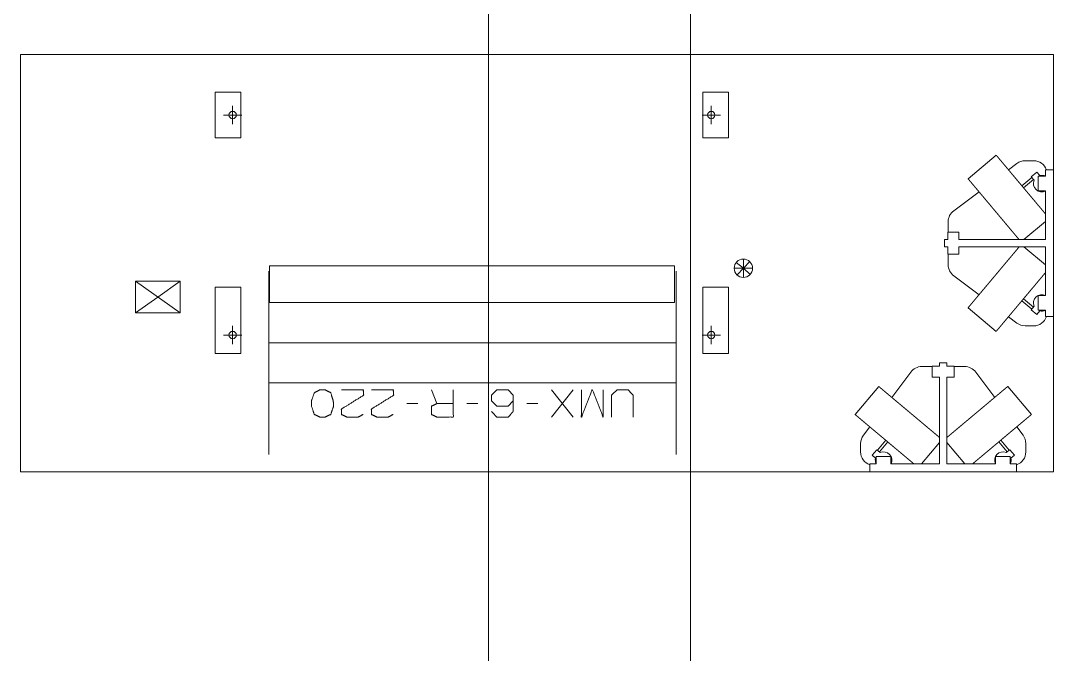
# Model space of a CAD drawing. Header units: millimetres. Extents: x 3056 to 110866, y 16649 to 58349.
# Drawn here: x 66406 to 72033, y 34174 to 37628 of the extents above; entities that cross this region are included whole.
import ezdxf

# ---------------------------------------------------------------- set-up
doc = ezdxf.new("R2010")
doc.units = ezdxf.units.MM
doc.layers.add('1', color=7, linetype='Continuous', true_color=0xffffff)

msp = doc.modelspace()

# ---------------------------------------------------------------- linework, layer by layer
at = {"layer": '1', "color": 143, "linetype": 'Continuous', "lineweight": 13}
for p, q in [((68956.5, 55863.3), (68956.5, 17870.4)), ((70056.5, 17870.4), (70056.5, 53003.3))]:
    msp.add_line(p, q, dxfattribs=at)
at = {"layer": '1', "color": 80, "linetype": 'Continuous', "lineweight": 13}
for p, q in [((66406.5, 35169.3), (66406.5, 37443.3)), ((66406.5, 35169.3), (66406.5, 37443.3)), ((66406.5, 37443.3), (72033.5, 37443.3)), ((66406.5, 37443.3), (72033.5, 37443.3)), ((72033.5, 37443.3), (72033.5, 35169.3)), ((72033.5, 37443.3), (72033.5, 35169.3)), ((67607, 37238.3), (67467, 37238.3)), ((67467, 37238.3), (67467, 36988.3)), ((67607, 36988.3), (67607, 37238.3)), ((70264, 37238.3), (70124, 37238.3)), ((70124, 37238.3), (70124, 36988.3)), ((70264, 36988.3), (70264, 37238.3)), ((67561.5, 37063.3), (67561.5, 37163.3)), ((70169.5, 37063.3), (70169.5, 37163.3)), ((67611.5, 37113.3), (67511.5, 37113.3)), ((70219.5, 37113.3), (70119.5, 37113.3)), ((67467, 36988.3), (67607, 36988.3)), ((70124, 36988.3), (70264, 36988.3)), ((71721.9, 36894.6), (71568.6, 36766)), ((71879.5, 36864.3), (71925.5, 36864.3)), ((71834.5, 36849.3), (71788.7, 36814.9)), ((71913.5, 36776.7), (71943.6, 36801.9)), ((71959.3, 36783.2), (71943.6, 36801.9)), ((71990.5, 36814.3), (71990.5, 36779.3)), ((72033.5, 36814.3), (71990.5, 36814.3)), ((71916.4, 36773.2), (71862, 36727.6)), ((71871, 36716.8), (71925.4, 36762.5)), ((71929.2, 36757.9), (71913.5, 36776.7)), ((71990.5, 36779.3), (71950.5, 36779.3)), ((71950.5, 36699.3), (71950.5, 36779.3)), ((71628.4, 36694.8), (71490.5, 36591.3)), ((71990.5, 36699.3), (71950.5, 36699.3)), ((71990.5, 36699.3), (71990.5, 36434.3)), ((71460.5, 36474.3), (71460.5, 36531.3)), ((71873.4, 36434.3), (71990.5, 36532.5)), ((71518.5, 36474.3), (71458.5, 36474.3)), ((71458.5, 36434.3), (71458.5, 36474.3)), ((71518.5, 36434.3), (71518.5, 36474.3)), ((71458.5, 36434.3), (71440.5, 36434.3)), ((71440.5, 36394.3), (71440.5, 36434.3)), ((71990.5, 36434.3), (71518.5, 36434.3)), ((71458.5, 36394.3), (71440.5, 36394.3)), ((71455.8, 36394), (71455.8, 36394.3)), ((71455.8, 36394), (71458.5, 36394.1)), ((71458.5, 36394.3), (71458.5, 36354.3)), ((71518.5, 36354.3), (71458.5, 36354.3)), ((71460.5, 36297.3), (71460.5, 36354.3)), ((71990.5, 36394.3), (71518.5, 36394.3)), ((71518.5, 36394.3), (71518.5, 36354.3)), ((71990.5, 36296.1), (71873.4, 36394.3)), ((71990.5, 36394.3), (71990.5, 36129.3)), ((70344.5, 36278.3), (70305.6, 36309.8)), ((70344.5, 36278.3), (70344.5, 36328.3)), ((70344.5, 36278.3), (70378.8, 36314.7)), ((67761.5, 36091.3), (67761.5, 36291.3)), ((67761.5, 36291.3), (69969.5, 36291.3)), ((69969.5, 36291.3), (69969.5, 36091.3)), ((70344.5, 36278.3), (70294.5, 36278.3)), ((70344.5, 36278.3), (70310.1, 36241.9)), ((70344.5, 36278.3), (70344.5, 36228.3)), ((70344.5, 36278.3), (70394.5, 36278.3)), ((70344.5, 36278.3), (70380.8, 36244)), ((67031.5, 36208.3), (67275.5, 36034.3)), ((67031.5, 36208.3), (67275.5, 36208.3)), ((67031.5, 36034.3), (67031.5, 36208.3)), ((67275.5, 36208.3), (67153.5, 36121.3)), ((67275.5, 36208.3), (67275.5, 36034.3)), ((71490.5, 36237.3), (71628.4, 36133.8)), ((67467, 36174.3), (67467, 35814.3)), ((67607, 36174.3), (67467, 36174.3)), ((67607, 35814.3), (67607, 36174.3)), ((70264, 36174.3), (70124, 36174.3)), ((70124, 36174.3), (70124, 35814.3)), ((70264, 35814.3), (70264, 36174.3)), ((71950.5, 36049.3), (71950.5, 36129.3)), ((71990.5, 36129.3), (71950.5, 36129.3)), ((67031.5, 36034.3), (67153.5, 36121.3)), ((69969.5, 36091.3), (67761.5, 36091.3)), ((71862, 36101), (71916.4, 36055.4)), ((71925.4, 36066.1), (71871, 36111.8)), ((71929.2, 36070.7), (71913.5, 36051.9)), ((67275.5, 36034.3), (67031.5, 36034.3)), ((71568.6, 36062.6), (71721.9, 35934)), ((71788.7, 36013.7), (71834.5, 35979.3)), ((71913.5, 36051.9), (71943.6, 36026.7)), ((71959.3, 36045.4), (71943.6, 36026.7)), ((71990.5, 36049.3), (71950.5, 36049.3)), ((71990.5, 36049.3), (71990.5, 36014.3)), ((72033.5, 36014.3), (71990.5, 36014.3)), ((67561.5, 35864.3), (67561.5, 35964.3)), ((70169.5, 35864.3), (70169.5, 35964.3)), ((71925.5, 35964.3), (71879.5, 35964.3)), ((67611.5, 35914.3), (67511.5, 35914.3)), ((70219.5, 35914.3), (70119.5, 35914.3)), ((69978.5, 35872.2), (67758.5, 35872.2)), ((67467, 35814.3), (67607, 35814.3)), ((70124, 35814.3), (70264, 35814.3)), ((71316.5, 35742.3), (71373.5, 35742.3)), ((71413.5, 35744.3), (71373.5, 35744.3)), ((71373.5, 35684.3), (71373.5, 35744.3)), ((71413.2, 35746.9), (71413.3, 35744.3)), ((71413.2, 35746.9), (71413.5, 35746.9)), ((71413.5, 35744.3), (71413.5, 35762.3)), ((71413.5, 35762.3), (71453.5, 35762.3)), ((71453.5, 35744.3), (71453.5, 35762.3)), ((71453.5, 35744.3), (71493.5, 35744.3)), ((71493.5, 35684.3), (71493.5, 35744.3)), ((71493.5, 35742.3), (71550.5, 35742.3)), ((71256.5, 35712.3), (71153, 35574.3)), ((71413.5, 35684.3), (71373.5, 35684.3)), ((71413.5, 35212.3), (71413.5, 35684.3)), ((71453.5, 35212.3), (71453.5, 35684.3)), ((71453.5, 35684.3), (71493.5, 35684.3)), ((71713.9, 35574.3), (71610.5, 35712.3)), ((67758.5, 35653.1), (69978.5, 35653.1)), ((71081.8, 35634.1), (70953.2, 35480.9)), ((71913.7, 35480.9), (71785.2, 35634.1)), ((68644.9, 35615.6), (68674.6, 35540.6)), ((69417.4, 35615.6), (69298.6, 35467.2)), ((69298.6, 35615.6), (69417.4, 35467.2)), ((68511.1, 35540.6), (68570.5, 35540.6)), ((68838, 35540.6), (68897.4, 35540.6)), ((69164.9, 35540.6), (69224.2, 35540.6)), ((71032.8, 35414.1), (70998.5, 35368.3)), ((71868.5, 35368.3), (71834.1, 35414.1)), ((71120.2, 35340.8), (71074.6, 35286.4)), ((71792.4, 35286.4), (71746.7, 35340.8)), ((70983.5, 35277.3), (70983.5, 35323.3)), ((71071.1, 35289.3), (71045.9, 35259.2)), ((71089.9, 35273.6), (71071.1, 35289.3)), ((71085.3, 35277.4), (71130.9, 35331.8)), ((71315.2, 35212.3), (71413.5, 35329.4)), ((71453.5, 35329.4), (71551.7, 35212.3)), ((71736, 35331.8), (71781.6, 35277.4)), ((71777.1, 35273.6), (71795.8, 35289.3)), ((71795.8, 35289.3), (71821.1, 35259.2)), ((71883.5, 35323.3), (71883.5, 35277.3)), ((71064.6, 35243.4), (71045.9, 35259.2)), ((71068.5, 35212.3), (71068.5, 35252.3)), ((71068.5, 35252.3), (71148.5, 35252.3)), ((71148.5, 35212.3), (71148.5, 35252.3)), ((71718.5, 35212.3), (71718.5, 35252.3)), ((71718.5, 35252.3), (71798.5, 35252.3)), ((71798.5, 35212.3), (71798.5, 35252.3)), ((71802.3, 35243.4), (71821.1, 35259.2)), ((72033.5, 35169.3), (66406.5, 35169.3)), ((72033.5, 35169.3), (66406.5, 35169.3)), ((71033.5, 35169.3), (71033.5, 35212.3)), ((71068.5, 35212.3), (71033.5, 35212.3)), ((71413.5, 35212.3), (71148.5, 35212.3)), ((71718.5, 35212.3), (71453.5, 35212.3)), ((71833.5, 35212.3), (71798.5, 35212.3)), ((71833.5, 35169.3), (71833.5, 35212.3))]:
    msp.add_line(p, q, dxfattribs=at)
for centre, radius in [((67561.5, 37113.3), 20), ((70169.5, 37113.3), 20), ((70344.5, 36278.3), 50), ((67561.5, 35914.3), 20), ((70169.5, 35914.3), 20)]:
    msp.add_circle(centre, radius, dxfattribs=at)
for centre, radius, start, end in [((71879.5, 36789.3), 75, 90, 126.8699), ((71925.5, 36789.3), 75, 19.4723, 90), ((71970.5, 36739.3), 45.2, 155.7378, 296.2321), ((71970.5, 36739.3), 45.2, 63.7683, 104.2622), ((71535.5, 36531.3), 75, 126.8699, 180), ((71535.5, 36297.3), 75, 180, 233.1301), ((71970.5, 36089.3), 45.2, 63.7679, 204.2622), ((71925.5, 36039.3), 75, 270, 340.5277), ((71970.5, 36089.3), 45.2, 255.7378, 296.2317), ((71879.5, 36039.3), 75, 233.1301, 270), ((71316.5, 35667.3), 75, 90, 143.1301), ((71550.5, 35667.3), 75, 36.8699, 90), ((71058.5, 35323.3), 75, 143.1301, 180), ((71808.5, 35323.3), 75, 0, 36.8699), ((71058.5, 35277.3), 75, 180, 250.5277), ((71108.5, 35232.3), 45.2, 165.7378, 206.2317), ((71108.5, 35232.3), 45.2, 333.7679, 114.2622), ((71758.5, 35232.3), 45.2, 65.7378, 206.2321), ((71758.5, 35232.3), 45.2, 333.7683, 14.2622), ((71808.5, 35277.3), 75, 289.4723, 0)]:
    msp.add_arc(centre, radius, start, end, dxfattribs=at)
for points, knots in [([(71866.5, 36722.2), (71862.1, 36727.4), (71859.9, 36730), (71857.7, 36732.6), (71855.6, 36735.2), (71853.4, 36737.8), (71851.2, 36740.4), (71846.9, 36745.6), (71844.7, 36748.1), (71840.4, 36753.3), (71836.1, 36758.4), (71831.9, 36763.5), (71829.8, 36766), (71825.5, 36771), (71823.5, 36773.5), (71821.4, 36776), (71819.3, 36778.4), (71815.2, 36783.3), (71811.1, 36788.2), (71809.1, 36790.6), (71807.1, 36792.9), (71803.2, 36797.7), (71801.2, 36800), (71799.3, 36802.3), (71797.4, 36804.6), (71795.4, 36806.9), (71793.5, 36809.1), (71791.7, 36811.4), (71788, 36815.8), (71784.3, 36820.1), (71780.8, 36824.4), (71777.3, 36828.5), (71773.9, 36832.5), (71772.2, 36834.5), (71769, 36838.4), (71767.3, 36840.3), (71764.2, 36844.1), (71762.7, 36845.9), (71761.2, 36847.7), (71759.7, 36849.5), (71756.8, 36852.9), (71755.4, 36854.6), (71754, 36856.2), (71752.6, 36857.9), (71751.3, 36859.5), (71750, 36861), (71748.7, 36862.5), (71747.5, 36864.1), (71746.2, 36865.5), (71743.9, 36868.3), (71742.7, 36869.7), (71740.5, 36872.3), (71739.5, 36873.6), (71738.4, 36874.8), (71736.4, 36877.2), (71735.5, 36878.3), (71734.6, 36879.4), (71733.7, 36880.4), (71732.1, 36882.4), (71731.3, 36883.4), (71730.5, 36884.2), (71729.8, 36885.1), (71728.4, 36886.8), (71727.8, 36887.5), (71727.2, 36888.2), (71726.6, 36888.9), (71726.1, 36889.6), (71725.1, 36890.7), (71724.6, 36891.2), (71724.2, 36891.7), (71723.5, 36892.6), (71722.9, 36893.3), (71722.7, 36893.6), (71722.4, 36893.9), (71722.3, 36894.1), (71722.1, 36894.2), (71722, 36894.4), (71721.9, 36894.5), (71721.9, 36894.5), (71721.9, 36894.6)], [0, 0, 0.030215, 0.045298, 0.060397, 0.075447, 0.090512, 0.10552, 0.135519, 0.150476, 0.180266, 0.209897, 0.23932, 0.253927, 0.283031, 0.297506, 0.31187, 0.326219, 0.354615, 0.382701, 0.39655, 0.410413, 0.437774, 0.451246, 0.464733, 0.477998, 0.491269, 0.504298, 0.517352, 0.54296, 0.568068, 0.592667, 0.61673, 0.640218, 0.651678, 0.674281, 0.685441, 0.70711, 0.717634, 0.728143, 0.738342, 0.758367, 0.768208, 0.777706, 0.787197, 0.796336, 0.80546, 0.814232, 0.822989, 0.831393, 0.847787, 0.85579, 0.871024, 0.878251, 0.885472, 0.899095, 0.905512, 0.911914, 0.917892, 0.929452, 0.93502, 0.940169, 0.945303, 0.954734, 0.959007, 0.963289, 0.967114, 0.970944, 0.977738, 0.980677, 0.983631, 0.988623, 0.992713, 0.994315, 0.995902, 0.997037, 0.998196, 0.998865, 0.999557, 0.999783, 1, 1]), ([(71713.3, 36593.6), (71708.9, 36598.9), (71704.5, 36604.1), (71700.2, 36609.2), (71698, 36611.8), (71695.8, 36614.4), (71691.5, 36619.6), (71687.2, 36624.7), (71682.9, 36629.8), (71678.7, 36634.9), (71676.5, 36637.4), (71672.3, 36642.4), (71668.2, 36647.4), (71666.1, 36649.9), (71662, 36654.8), (71660, 36657.2), (71655.9, 36662), (71653.9, 36664.4), (71650, 36669.1), (71648, 36671.4), (71646.1, 36673.7), (71644.1, 36676), (71642.2, 36678.3), (71640.3, 36680.6), (71638.4, 36682.8), (71634.7, 36687.2), (71631.1, 36691.6), (71627.6, 36695.8), (71624.1, 36699.9), (71620.7, 36704), (71617.4, 36707.9), (71614.1, 36711.8), (71611, 36715.5), (71609.5, 36717.3), (71608, 36719.1), (71606.5, 36720.9), (71605, 36722.7), (71602.2, 36726.1), (71600.8, 36727.7), (71599.4, 36729.3), (71598.1, 36730.9), (71595.5, 36734), (71594.2, 36735.5), (71593, 36736.9), (71591.8, 36738.4), (71589.5, 36741.1), (71587.3, 36743.8), (71586.3, 36745), (71585.2, 36746.3), (71583.2, 36748.6), (71582.3, 36749.7), (71581.4, 36750.8), (71579.7, 36752.9), (71578.8, 36753.8), (71578, 36754.8), (71577.3, 36755.7), (71576.6, 36756.6), (71575.2, 36758.2), (71574.6, 36758.9), (71574, 36759.7), (71572.8, 36761), (71571.9, 36762.2), (71571.4, 36762.7), (71571, 36763.2), (71570.7, 36763.6), (71570, 36764.4), (71569.7, 36764.7), (71569.5, 36765), (71569.2, 36765.3), (71569.1, 36765.5), (71568.9, 36765.7), (71568.8, 36765.8), (71568.7, 36765.9), (71568.6, 36766)], [0, 0, 0.030206, 0.060373, 0.090503, 0.105521, 0.120544, 0.150476, 0.180257, 0.209888, 0.23932, 0.253927, 0.283016, 0.311861, 0.32621, 0.354606, 0.368653, 0.39655, 0.410413, 0.437774, 0.451246, 0.464733, 0.477989, 0.49126, 0.504298, 0.517343, 0.54296, 0.568068, 0.592658, 0.616721, 0.640218, 0.663121, 0.685432, 0.70711, 0.717634, 0.728143, 0.738333, 0.748517, 0.768199, 0.77769, 0.787188, 0.796312, 0.814223, 0.82298, 0.831384, 0.839765, 0.855791, 0.871015, 0.878236, 0.885463, 0.899086, 0.905488, 0.911899, 0.923884, 0.929452, 0.935011, 0.94016, 0.945294, 0.954725, 0.959007, 0.963265, 0.970944, 0.977738, 0.980676, 0.983631, 0.986118, 0.990668, 0.992713, 0.994315, 0.995892, 0.997037, 0.998172, 0.998865, 0.999548, 1, 1]), ([(71990.5, 36574.4), (71989.3, 36575.8), (71988.2, 36577.2), (71985.7, 36580.1), (71983.2, 36583.1), (71981.9, 36584.7), (71980.6, 36586.2), (71979.2, 36587.9), (71977.8, 36589.5), (71975, 36592.9), (71973.5, 36594.7), (71972, 36596.4), (71970.5, 36598.2), (71969, 36600), (71967.4, 36601.9), (71965.8, 36603.8), (71962.6, 36607.6), (71961, 36609.6), (71959.3, 36611.6), (71957.6, 36613.6), (71954.2, 36617.7), (71952.4, 36619.8), (71950.6, 36621.9), (71948.8, 36624), (71945.2, 36628.4), (71943.4, 36630.6), (71941.5, 36632.8), (71937.7, 36637.3), (71935.8, 36639.6), (71933.9, 36641.9), (71930, 36646.5), (71926, 36651.3), (71924, 36653.7), (71922, 36656.1), (71917.9, 36660.9), (71913.8, 36665.8), (71909.6, 36670.8), (71905.4, 36675.8), (71903.3, 36678.3), (71899.1, 36683.4), (71896.9, 36685.9), (71892.6, 36691), (71888.3, 36696.2), (71886.1, 36698.8), (71881.8, 36704), (71877.4, 36709.2), (71875.2, 36711.8), (71873, 36714.4), (71870.9, 36717), (71866.5, 36722.2)], [0, 0, 0.009318, 0.018644, 0.038194, 0.058612, 0.069272, 0.079905, 0.090993, 0.102054, 0.125011, 0.136908, 0.148787, 0.161063, 0.173332, 0.185988, 0.198636, 0.22467, 0.238056, 0.251424, 0.265162, 0.29292, 0.306977, 0.32134, 0.335709, 0.365062, 0.380018, 0.394992, 0.425466, 0.440984, 0.456484, 0.487991, 0.519982, 0.536185, 0.552395, 0.585244, 0.618454, 0.652005, 0.685896, 0.702991, 0.737273, 0.754505, 0.789155, 0.823991, 0.841497, 0.876576, 0.911771, 0.929375, 0.947025, 0.964668, 1, 1]), ([(71847, 36434.3), (71846.1, 36435.3), (71845.3, 36436.4), (71844.3, 36437.5), (71843.4, 36438.6), (71841.4, 36440.9), (71839.4, 36443.4), (71837.2, 36446), (71834.8, 36448.8), (71832.4, 36451.7), (71831.1, 36453.2), (71829.9, 36454.7), (71828.6, 36456.3), (71827.2, 36457.8), (71825.9, 36459.5), (71824.5, 36461.1), (71821.6, 36464.5), (71820.2, 36466.3), (71818.7, 36468), (71817.2, 36469.8), (71815.7, 36471.6), (71812.5, 36475.4), (71810.9, 36477.3), (71807.6, 36481.2), (71806, 36483.2), (71802.6, 36487.2), (71799.1, 36491.4), (71797.3, 36493.5), (71795.5, 36495.6), (71793.7, 36497.8), (71790, 36502.2), (71788.2, 36504.4), (71786.3, 36506.6), (71784.4, 36508.9), (71780.6, 36513.4), (71776.7, 36518.1), (71772.7, 36522.8), (71770.7, 36525.2), (71766.7, 36530), (71762.6, 36534.9), (71760.5, 36537.3), (71758.4, 36539.8), (71756.4, 36542.3), (71754.3, 36544.8), (71752.2, 36547.3), (71750, 36549.8), (71747.9, 36552.3), (71743.7, 36557.4), (71741.5, 36560), (71739.4, 36562.5), (71737.2, 36565.1), (71732.9, 36570.3), (71730.7, 36572.8), (71726.4, 36578), (71724.2, 36580.6), (71722, 36583.2), (71717.6, 36588.4), (71713.3, 36593.6)], [0, 0, 0.006456, 0.012937, 0.019836, 0.02676, 0.041476, 0.057078, 0.073536, 0.090851, 0.108989, 0.118461, 0.127939, 0.137808, 0.147694, 0.15795, 0.168233, 0.189521, 0.200537, 0.211559, 0.222936, 0.23432, 0.257767, 0.269838, 0.294312, 0.306709, 0.332124, 0.358161, 0.371486, 0.384795, 0.3984, 0.425837, 0.439713, 0.453842, 0.467945, 0.496673, 0.52587, 0.555483, 0.570515, 0.600724, 0.631302, 0.646695, 0.662225, 0.677771, 0.693454, 0.709144, 0.72497, 0.74078, 0.772667, 0.788712, 0.804763, 0.820888, 0.853235, 0.869432, 0.901971, 0.918286, 0.934607, 0.967289, 1, 1]), ([(71568.6, 36062.6), (71568.7, 36062.7), (71568.8, 36062.8), (71568.9, 36062.9), (71569.1, 36063.1), (71569.2, 36063.3), (71569.5, 36063.6), (71569.7, 36063.8), (71570, 36064.2), (71570.3, 36064.6), (71570.7, 36065), (71571, 36065.4), (71571.4, 36065.9), (71571.9, 36066.4), (71572.9, 36067.6), (71573.4, 36068.3), (71574, 36068.9), (71574.6, 36069.7), (71575.2, 36070.4), (71575.9, 36071.2), (71576.6, 36072), (71578.1, 36073.8), (71578.9, 36074.8), (71579.7, 36075.7), (71580.5, 36076.8), (71581.4, 36077.8), (71582.3, 36078.9), (71583.3, 36080), (71584.2, 36081.2), (71585.2, 36082.4), (71586.3, 36083.6), (71587.3, 36084.8), (71588.4, 36086.2), (71589.5, 36087.5), (71591.8, 36090.2), (71593.1, 36091.7), (71595.5, 36094.6), (71598.1, 36097.7), (71599.5, 36099.3), (71600.8, 36100.9), (71602.2, 36102.6), (71603.6, 36104.3), (71605.1, 36106), (71606.5, 36107.7), (71609.5, 36111.3), (71611, 36113.1), (71614.2, 36116.9), (71617.4, 36120.7), (71619.1, 36122.7), (71620.7, 36124.7), (71624.1, 36128.7), (71627.6, 36132.9), (71629.4, 36135), (71631.2, 36137.1), (71633, 36139.3), (71634.8, 36141.4), (71636.7, 36143.7), (71640.4, 36148.1), (71644.2, 36152.7), (71646.1, 36154.9), (71650, 36159.6), (71652, 36162), (71656, 36166.7), (71658, 36169.1), (71660, 36171.5), (71664.1, 36176.4), (71666.2, 36178.8), (71668.3, 36181.3), (71672.4, 36186.3), (71674.5, 36188.8), (71676.7, 36191.3), (71678.8, 36193.8), (71680.9, 36196.4), (71685.2, 36201.5), (71687.3, 36204), (71691.6, 36209.2), (71693.8, 36211.7), (71698.1, 36216.9), (71700.3, 36219.5), (71704.7, 36224.7), (71706.8, 36227.3), (71709, 36229.9), (71713.4, 36235.1), (71715.6, 36237.7), (71720, 36242.9), (71724.3, 36248.1), (71728.7, 36253.3), (71730.8, 36255.9), (71733, 36258.5), (71735.2, 36261), (71739.5, 36266.2), (71743.8, 36271.3), (71745.9, 36273.8), (71748, 36276.4), (71750.1, 36278.9), (71752.3, 36281.4), (71756.4, 36286.4), (71760.6, 36291.3), (71762.7, 36293.8), (71764.7, 36296.2), (71766.7, 36298.7), (71768.8, 36301.1), (71772.8, 36305.9), (71776.7, 36310.6), (71778.7, 36312.9), (71780.6, 36315.2), (71782.6, 36317.5), (71784.5, 36319.8), (71788.2, 36324.3), (71791.9, 36328.7), (71793.8, 36330.9), (71795.6, 36333), (71799.1, 36337.3), (71800.9, 36339.3), (71802.6, 36341.4), (71806, 36345.5), (71807.7, 36347.4), (71809.3, 36349.4), (71810.9, 36351.3), (71814.1, 36355.1), (71817.2, 36358.8), (71818.7, 36360.6), (71821.7, 36364.1), (71823.1, 36365.8), (71825.9, 36369.1), (71827.2, 36370.8), (71828.6, 36372.3), (71829.9, 36373.9), (71832.4, 36376.9), (71834.8, 36379.8), (71836, 36381.2), (71837.2, 36382.6), (71839.4, 36385.2), (71841.4, 36387.7), (71842.4, 36388.9), (71844.3, 36391.1), (71845.2, 36392.2), (71846.1, 36393.3), (71847, 36394.3)], [0, 0, 0.000235, 0.00059, 0.00095, 0.00154, 0.002134, 0.002967, 0.003791, 0.004854, 0.005921, 0.007221, 0.008518, 0.01005, 0.011585, 0.015115, 0.01711, 0.01911, 0.02133, 0.023555, 0.025998, 0.028453, 0.033804, 0.036697, 0.039595, 0.042709, 0.045828, 0.049167, 0.052493, 0.056037, 0.059585, 0.063337, 0.067097, 0.071057, 0.075025, 0.083353, 0.087712, 0.096642, 0.105953, 0.110707, 0.115639, 0.120579, 0.125697, 0.130823, 0.136115, 0.146888, 0.152353, 0.163638, 0.175236, 0.181191, 0.187154, 0.199368, 0.211881, 0.218283, 0.224676, 0.231212, 0.237735, 0.244401, 0.257846, 0.27153, 0.278422, 0.292449, 0.299557, 0.313879, 0.321095, 0.328395, 0.343081, 0.350471, 0.357927, 0.372925, 0.380459, 0.388057, 0.395648, 0.403307, 0.418657, 0.426368, 0.441852, 0.449637, 0.465224, 0.473032, 0.488693, 0.496539, 0.504381, 0.520086, 0.527937, 0.543637, 0.559307, 0.574947, 0.58275, 0.590535, 0.598311, 0.613796, 0.629192, 0.636847, 0.644498, 0.652084, 0.659682, 0.674741, 0.689653, 0.697038, 0.704421, 0.711715, 0.719007, 0.73342, 0.747637, 0.754637, 0.761645, 0.768533, 0.775429, 0.788975, 0.802281, 0.808804, 0.815335, 0.828113, 0.834355, 0.840604, 0.852809, 0.858759, 0.864698, 0.870492, 0.881916, 0.893002, 0.898462, 0.909037, 0.914146, 0.924182, 0.929109, 0.933853, 0.938594, 0.947685, 0.956394, 0.960549, 0.9647, 0.972607, 0.980092, 0.983619, 0.990476, 0.99379, 0.996899, 1, 1]), ([(67758.5, 36262.6), (67758.5, 36262.5), (67758.5, 36262.2), (67758.5, 36261.7), (67758.5, 36261), (67758.5, 36260), (67758.5, 36258.9), (67758.5, 36258.2), (67758.5, 36256.8), (67758.5, 36255.1), (67758.5, 36253.3), (67758.5, 36251.2), (67758.5, 36248.9), (67758.5, 36246.5), (67758.5, 36243.8), (67758.5, 36240.9), (67758.5, 36237.8), (67758.5, 36234.6), (67758.5, 36231.1), (67758.5, 36227.4), (67758.5, 36223.6), (67758.5, 36219.5), (67758.5, 36215.3), (67758.5, 36210.9), (67758.5, 36206.3), (67758.5, 36201.5), (67758.5, 36196.5), (67758.5, 36191.3), (67758.5, 36186), (67758.5, 36180.5), (67758.5, 36174.8), (67758.5, 36168.9), (67758.5, 36162.9), (67758.5, 36156.7), (67758.5, 36150.3), (67758.5, 36143.8), (67758.5, 36137.1), (67758.5, 36130.3), (67758.5, 36123.3), (67758.5, 36116.2), (67758.5, 36108.9), (67758.5, 36105.2), (67758.5, 36097.7), (67758.5, 36090.1), (67758.5, 36082.3), (67758.5, 36074.4), (67758.5, 36066.4), (67758.5, 36058.2), (67758.5, 36049.9), (67758.5, 36041.5), (67758.5, 36033), (67758.5, 36024.3), (67758.5, 36015.6), (67758.5, 36006.7), (67758.5, 35997.8), (67758.5, 35993.3), (67758.5, 35984.2), (67758.5, 35975), (67758.5, 35965.7), (67758.5, 35956.3), (67758.5, 35946.9), (67758.5, 35937.4), (67758.5, 35932.6), (67758.5, 35923), (67758.5, 35913.3), (67758.5, 35903.5), (67758.5, 35898.6), (67758.5, 35888.8), (67758.5, 35878.9), (67758.5, 35868.9), (67758.5, 35858.9), (67758.5, 35848.9), (67758.5, 35838.8), (67758.5, 35828.8), (67758.5, 35818.6), (67758.5, 35808.5), (67758.5, 35798.3), (67758.5, 35788.1), (67758.5, 35777.9), (67758.5, 35767.7), (67758.5, 35762.6)], [0, 0, 0.000212, 0.000836, 0.001873, 0.003328, 0.005202, 0.007482, 0.008832, 0.011737, 0.015049, 0.018775, 0.022908, 0.027448, 0.03239, 0.037735, 0.043481, 0.04963, 0.056171, 0.063103, 0.070427, 0.078136, 0.086227, 0.094705, 0.103552, 0.112776, 0.122369, 0.132328, 0.142647, 0.15332, 0.164348, 0.175725, 0.187446, 0.1995, 0.211894, 0.224609, 0.237653, 0.251009, 0.264678, 0.278658, 0.29293, 0.307503, 0.314858, 0.32986, 0.345143, 0.360695, 0.376511, 0.392587, 0.408917, 0.425496, 0.442313, 0.459363, 0.476635, 0.494124, 0.511824, 0.529731, 0.53878, 0.556973, 0.57535, 0.593908, 0.61263, 0.631516, 0.650555, 0.660112, 0.679368, 0.698752, 0.718267, 0.728083, 0.747768, 0.767559, 0.787445, 0.807421, 0.827476, 0.847606, 0.867793, 0.888039, 0.908333, 0.928663, 0.949026, 0.969409, 0.989803, 1, 1]), ([(69978.5, 35762.6), (69978.5, 35772.8), (69978.5, 35783), (69978.5, 35793.2), (69978.5, 35803.4), (69978.5, 35813.6), (69978.5, 35823.7), (69978.5, 35833.8), (69978.5, 35843.9), (69978.5, 35853.9), (69978.5, 35863.9), (69978.5, 35873.9), (69978.5, 35883.8), (69978.5, 35893.7), (69978.5, 35898.6), (69978.5, 35908.4), (69978.5, 35913.3), (69978.5, 35923), (69978.5, 35932.6), (69978.5, 35942.1), (69978.5, 35946.9), (69978.5, 35956.3), (69978.5, 35965.7), (69978.5, 35975), (69978.5, 35984.2), (69978.5, 35993.3), (69978.5, 36002.3), (69978.5, 36011.2), (69978.5, 36020), (69978.5, 36028.6), (69978.5, 36037.2), (69978.5, 36045.7), (69978.5, 36054), (69978.5, 36062.3), (69978.5, 36070.4), (69978.5, 36078.3), (69978.5, 36086.2), (69978.5, 36093.9), (69978.5, 36101.5), (69978.5, 36108.9), (69978.5, 36116.2), (69978.5, 36123.3), (69978.5, 36130.3), (69978.5, 36137.1), (69978.5, 36143.8), (69978.5, 36150.3), (69978.5, 36156.7), (69978.5, 36159.8), (69978.5, 36166), (69978.5, 36168.9), (69978.5, 36174.8), (69978.5, 36180.5), (69978.5, 36186), (69978.5, 36191.3), (69978.5, 36196.5), (69978.5, 36201.5), (69978.5, 36206.3), (69978.5, 36210.9), (69978.5, 36215.3), (69978.5, 36219.5), (69978.5, 36223.6), (69978.5, 36225.6), (69978.5, 36229.3), (69978.5, 36232.9), (69978.5, 36236.2), (69978.5, 36239.4), (69978.5, 36242.4), (69978.5, 36245.2), (69978.5, 36247.7), (69978.5, 36250.1), (69978.5, 36252.3), (69978.5, 36254.2), (69978.5, 36256), (69978.5, 36257.6), (69978.5, 36258.9), (69978.5, 36260), (69978.5, 36261), (69978.5, 36261.3), (69978.5, 36262), (69978.5, 36262.4), (69978.5, 36262.6), (69978.5, 36262.6)], [0, 0, 0.020399, 0.040788, 0.061161, 0.081507, 0.101822, 0.122094, 0.142314, 0.162475, 0.182572, 0.202585, 0.222519, 0.242363, 0.262101, 0.271917, 0.29149, 0.301248, 0.320632, 0.339888, 0.359001, 0.368484, 0.38737, 0.406092, 0.42465, 0.443027, 0.46122, 0.479222, 0.497023, 0.514623, 0.532001, 0.549162, 0.566095, 0.58279, 0.599248, 0.615451, 0.6314, 0.647084, 0.662499, 0.677638, 0.692497, 0.70707, 0.721342, 0.735322, 0.748991, 0.762347, 0.775391, 0.788106, 0.794388, 0.806611, 0.812554, 0.824275, 0.835652, 0.84668, 0.857353, 0.867672, 0.877631, 0.887224, 0.896448, 0.905295, 0.913773, 0.921864, 0.925816, 0.933336, 0.940464, 0.9472, 0.953545, 0.959492, 0.965038, 0.970182, 0.974923, 0.979262, 0.983188, 0.986707, 0.989819, 0.992518, 0.994798, 0.996672, 0.997397, 0.998645, 0.999476, 0.999894, 1, 1]), ([(71721.9, 35934), (71721.9, 35934.1), (71721.9, 35934.1), (71722, 35934.2), (71722.1, 35934.3), (71722.3, 35934.5), (71722.4, 35934.7), (71722.7, 35935), (71722.9, 35935.3), (71723.2, 35935.6), (71723.5, 35936), (71723.9, 35936.4), (71724.2, 35936.9), (71724.7, 35937.4), (71725.1, 35937.9), (71725.6, 35938.5), (71726.1, 35939.1), (71726.6, 35939.7), (71727.2, 35940.4), (71728.4, 35941.9), (71729.1, 35942.7), (71729.8, 35943.5), (71730.5, 35944.4), (71731.3, 35945.3), (71732.1, 35946.2), (71732.9, 35947.2), (71734.6, 35949.2), (71735.6, 35950.4), (71736.5, 35951.5), (71737.5, 35952.6), (71739.5, 35955.1), (71740.5, 35956.3), (71742.8, 35958.9), (71745.1, 35961.7), (71747.5, 35964.6), (71748.8, 35966.1), (71751.4, 35969.2), (71752.7, 35970.8), (71754.1, 35972.4), (71756.9, 35975.8), (71758.3, 35977.5), (71759.8, 35979.2), (71761.3, 35981), (71762.8, 35982.8), (71764.3, 35984.6), (71765.9, 35986.5), (71769.1, 35990.3), (71770.7, 35992.2), (71772.3, 35994.2), (71774, 35996.2), (71777.4, 36000.2), (71780.9, 36004.4), (71782.7, 36006.5), (71786.3, 36010.8), (71788.1, 36013), (71789.9, 36015.2), (71791.8, 36017.4), (71795.6, 36021.9), (71797.5, 36024.2), (71799.4, 36026.5), (71803.3, 36031.1), (71807.3, 36035.9), (71811.3, 36040.6), (71815.4, 36045.5), (71819.5, 36050.4), (71821.6, 36052.9), (71823.6, 36055.3), (71825.7, 36057.8), (71827.8, 36060.3), (71832.1, 36065.4), (71836.3, 36070.5), (71838.5, 36073), (71840.6, 36075.6), (71842.8, 36078.2), (71847.1, 36083.3), (71849.3, 36085.9), (71851.5, 36088.5), (71855.8, 36093.7), (71858, 36096.3), (71860.2, 36098.9), (71864.5, 36104.1), (71866.7, 36106.7), (71868.9, 36109.3), (71873.3, 36114.5), (71875.5, 36117.1), (71879.8, 36122.3), (71884.2, 36127.5), (71886.3, 36130.1), (71888.5, 36132.7), (71890.7, 36135.2), (71892.8, 36137.8), (71897.1, 36142.9), (71899.2, 36145.4), (71901.4, 36148), (71903.5, 36150.5), (71905.6, 36153), (71907.7, 36155.5), (71911.9, 36160.5), (71913.9, 36163), (71918.1, 36167.9), (71922.1, 36172.7), (71926.1, 36177.5), (71930.1, 36182.2), (71934, 36186.8), (71935.9, 36189.1), (71937.8, 36191.4), (71939.7, 36193.7), (71941.6, 36195.9), (71945.3, 36200.3), (71948.9, 36204.6), (71952.5, 36208.9), (71954.2, 36211), (71957.7, 36215), (71959.4, 36217.1), (71962.7, 36221), (71964.3, 36222.9), (71965.9, 36224.9), (71967.4, 36226.7), (71969, 36228.6), (71972.1, 36232.2), (71975, 36235.7), (71976.4, 36237.4), (71977.8, 36239.1), (71980.6, 36242.4), (71981.9, 36243.9), (71984.5, 36247), (71985.7, 36248.5), (71988.2, 36251.4), (71990.5, 36254.2)], [0, 0, 0.000117, 0.000238, 0.000611, 0.000976, 0.001596, 0.002207, 0.003069, 0.003929, 0.00503, 0.006135, 0.007488, 0.008832, 0.010422, 0.012018, 0.013847, 0.015672, 0.017748, 0.01982, 0.024431, 0.02697, 0.029514, 0.032286, 0.035063, 0.038066, 0.041072, 0.047535, 0.050987, 0.054451, 0.058124, 0.0657, 0.069588, 0.077816, 0.08645, 0.09551, 0.100238, 0.109896, 0.11483, 0.119945, 0.13038, 0.135692, 0.141188, 0.146676, 0.152352, 0.158032, 0.163875, 0.175744, 0.181757, 0.187941, 0.194112, 0.206794, 0.219764, 0.226397, 0.239812, 0.246585, 0.253488, 0.2604, 0.274467, 0.281622, 0.28878, 0.303318, 0.318069, 0.333029, 0.348166, 0.363486, 0.37123, 0.37896, 0.386775, 0.394582, 0.410338, 0.426211, 0.434197, 0.442187, 0.450215, 0.466316, 0.474384, 0.482478, 0.498693, 0.506814, 0.514948, 0.531217, 0.539356, 0.547503, 0.563776, 0.571902, 0.588135, 0.604323, 0.612386, 0.620457, 0.628479, 0.636509, 0.652468, 0.660397, 0.668328, 0.676193, 0.684066, 0.691868, 0.707401, 0.715134, 0.730429, 0.745551, 0.760485, 0.775216, 0.789724, 0.796869, 0.804006, 0.811035, 0.81805, 0.831838, 0.845352, 0.858592, 0.865055, 0.877853, 0.884168, 0.896491, 0.902486, 0.90849, 0.914311, 0.920139, 0.931447, 0.942394, 0.947679, 0.952973, 0.963175, 0.968082, 0.977695, 0.982392, 0.991407, 1, 1]), ([(67758.5, 35762.6), (67758.5, 35752.4), (67758.5, 35742.3), (67758.5, 35732.1), (67758.5, 35721.9), (67758.5, 35711.7), (67758.5, 35701.6), (67758.5, 35691.5), (67758.5, 35681.4), (67758.5, 35671.4), (67758.5, 35661.4), (67758.5, 35651.4), (67758.5, 35641.5), (67758.5, 35631.6), (67758.5, 35621.8), (67758.5, 35612), (67758.5, 35607.2), (67758.5, 35597.5), (67758.5, 35587.9), (67758.5, 35578.4), (67758.5, 35569), (67758.5, 35559.6), (67758.5, 35550.3), (67758.5, 35541.1), (67758.5, 35532), (67758.5, 35523), (67758.5, 35514.1), (67758.5, 35505.3), (67758.5, 35496.6), (67758.5, 35488.1), (67758.5, 35479.6), (67758.5, 35471.3), (67758.5, 35467.1), (67758.5, 35458.9), (67758.5, 35450.9), (67758.5, 35443), (67758.5, 35435.2), (67758.5, 35427.6), (67758.5, 35420.1), (67758.5, 35412.7), (67758.5, 35405.5), (67758.5, 35402), (67758.5, 35395), (67758.5, 35388.2), (67758.5, 35381.5), (67758.5, 35375), (67758.5, 35371.7), (67758.5, 35365.5), (67758.5, 35359.3), (67758.5, 35353.4), (67758.5, 35347.6), (67758.5, 35342), (67758.5, 35336.6), (67758.5, 35331.3), (67758.5, 35326.3), (67758.5, 35323.8), (67758.5, 35319), (67758.5, 35314.4), (67758.5, 35310), (67758.5, 35305.8), (67758.5, 35301.7), (67758.5, 35297.9), (67758.5, 35294.2), (67758.5, 35290.7), (67758.5, 35287.5), (67758.5, 35284.4), (67758.5, 35281.5), (67758.5, 35278.8), (67758.5, 35276.4), (67758.5, 35274.1), (67758.5, 35272), (67758.5, 35270.2), (67758.5, 35268.5), (67758.5, 35267.1), (67758.5, 35265.8), (67758.5, 35264.8), (67758.5, 35263.9), (67758.5, 35263.3), (67758.5, 35262.9), (67758.5, 35262.7), (67758.5, 35262.6)], [0, 0, 0.020399, 0.040788, 0.061161, 0.081508, 0.101822, 0.122095, 0.142314, 0.162476, 0.182568, 0.202587, 0.22252, 0.242364, 0.262102, 0.281734, 0.301245, 0.310939, 0.330264, 0.349446, 0.368486, 0.387372, 0.406094, 0.424652, 0.44303, 0.461223, 0.479225, 0.497026, 0.514621, 0.532004, 0.549165, 0.566098, 0.582794, 0.59108, 0.60741, 0.623492, 0.639309, 0.654861, 0.670143, 0.68514, 0.699856, 0.714281, 0.721346, 0.735321, 0.748995, 0.762351, 0.775395, 0.781835, 0.794387, 0.80661, 0.818501, 0.830052, 0.841255, 0.852108, 0.862607, 0.872746, 0.877635, 0.887229, 0.896452, 0.9053, 0.913777, 0.921868, 0.929578, 0.936902, 0.943834, 0.950375, 0.956524, 0.96227, 0.967615, 0.972557, 0.977098, 0.98123, 0.984956, 0.988268, 0.991173, 0.993661, 0.99574, 0.997402, 0.998651, 0.999481, 0.999899, 1, 1]), ([(69978.5, 35262.6), (69978.5, 35262.8), (69978.5, 35262.9), (69978.5, 35263.3), (69978.5, 35263.6), (69978.5, 35264.3), (69978.5, 35265.2), (69978.5, 35265.8), (69978.5, 35267.1), (69978.5, 35267.7), (69978.5, 35269.3), (69978.5, 35271.1), (69978.5, 35273), (69978.5, 35275.2), (69978.5, 35277.6), (69978.5, 35280.1), (69978.5, 35282.9), (69978.5, 35285.9), (69978.5, 35289), (69978.5, 35292.4), (69978.5, 35296), (69978.5, 35299.7), (69978.5, 35303.7), (69978.5, 35307.8), (69978.5, 35312.2), (69978.5, 35316.7), (69978.5, 35321.4), (69978.5, 35326.3), (69978.5, 35331.3), (69978.5, 35336.6), (69978.5, 35342), (69978.5, 35347.6), (69978.5, 35353.4), (69978.5, 35359.3), (69978.5, 35365.5), (69978.5, 35371.7), (69978.5, 35378.2), (69978.5, 35384.8), (69978.5, 35391.5), (69978.5, 35398.4), (69978.5, 35402), (69978.5, 35409.1), (69978.5, 35416.4), (69978.5, 35423.8), (69978.5, 35427.6), (69978.5, 35435.2), (69978.5, 35443), (69978.5, 35450.9), (69978.5, 35458.9), (69978.5, 35467.1), (69978.5, 35475.4), (69978.5, 35483.8), (69978.5, 35492.3), (69978.5, 35501), (69978.5, 35509.7), (69978.5, 35518.6), (69978.5, 35527.5), (69978.5, 35536.6), (69978.5, 35545.7), (69978.5, 35554.9), (69978.5, 35564.3), (69978.5, 35573.7), (69978.5, 35583.1), (69978.5, 35592.7), (69978.5, 35602.3), (69978.5, 35607.2), (69978.5, 35616.9), (69978.5, 35626.7), (69978.5, 35636.5), (69978.5, 35646.4), (69978.5, 35656.4), (69978.5, 35666.4), (69978.5, 35676.4), (69978.5, 35686.5), (69978.5, 35696.5), (69978.5, 35706.7), (69978.5, 35716.8), (69978.5, 35727), (69978.5, 35737.2), (69978.5, 35742.3), (69978.5, 35752.4), (69978.5, 35762.6)], [0, 0, 0.000206, 0.000519, 0.001349, 0.001873, 0.003328, 0.005196, 0.006339, 0.008827, 0.010176, 0.013287, 0.016806, 0.020733, 0.025072, 0.029813, 0.034957, 0.040508, 0.04645, 0.052795, 0.059531, 0.066665, 0.074179, 0.082084, 0.090366, 0.099028, 0.108067, 0.117475, 0.127254, 0.137393, 0.147892, 0.158745, 0.169948, 0.181499, 0.19339, 0.205613, 0.218165, 0.231051, 0.244248, 0.257763, 0.27159, 0.278654, 0.292931, 0.307499, 0.322358, 0.329857, 0.345139, 0.360691, 0.376508, 0.39259, 0.40892, 0.425493, 0.44231, 0.45936, 0.476632, 0.494121, 0.511822, 0.529729, 0.547826, 0.566114, 0.584587, 0.603225, 0.622031, 0.640997, 0.66011, 0.679367, 0.689061, 0.708508, 0.728082, 0.747767, 0.767558, 0.787444, 0.80742, 0.827475, 0.847605, 0.867793, 0.888039, 0.908332, 0.928663, 0.949025, 0.959212, 0.979601, 1, 1]), ([(71081.8, 35634.1), (71081.8, 35634.1), (71081.8, 35634.1), (71082, 35634), (71082.1, 35633.9), (71082.5, 35633.5), (71082.7, 35633.3), (71083, 35633.1), (71083.7, 35632.5), (71084.2, 35632.1), (71084.6, 35631.8), (71085.1, 35631.3), (71085.6, 35630.9), (71086.2, 35630.4), (71086.8, 35629.9), (71088.1, 35628.8), (71088.8, 35628.2), (71089.6, 35627.6), (71090.4, 35626.9), (71091.2, 35626.2), (71092.1, 35625.5), (71093, 35624.7), (71093.9, 35623.9), (71094.9, 35623.1), (71095.9, 35622.2), (71097, 35621.4), (71098.1, 35620.4), (71100.4, 35618.5), (71102.8, 35616.5), (71104, 35615.4), (71106.6, 35613.2), (71108, 35612.1), (71109.4, 35610.9), (71112.3, 35608.5), (71113.8, 35607.2), (71115.3, 35606), (71116.9, 35604.6), (71118.5, 35603.3), (71120.1, 35601.9), (71121.8, 35600.6), (71125.2, 35597.7), (71128.7, 35594.8), (71130.5, 35593.2), (71134.2, 35590.1), (71136, 35588.6), (71138, 35587), (71139.9, 35585.4), (71141.9, 35583.7), (71143.8, 35582), (71145.9, 35580.3), (71150, 35576.9), (71152, 35575.2), (71154.2, 35573.4), (71156.3, 35571.6), (71158.5, 35569.8), (71160.6, 35568), (71162.8, 35566.1), (71165, 35564.2), (71169.5, 35560.5), (71171.8, 35558.5), (71174.1, 35556.6), (71176.4, 35554.7), (71181.1, 35550.7), (71183.5, 35548.8), (71185.9, 35546.8), (71188.3, 35544.8), (71193.1, 35540.7), (71195.6, 35538.6), (71198, 35536.6), (71203, 35532.4), (71205.5, 35530.3), (71208, 35528.2), (71210.5, 35526.1), (71215.5, 35521.9), (71220.6, 35517.6), (71225.8, 35513.3), (71230.9, 35509), (71233.5, 35506.8), (71238.7, 35502.5), (71243.9, 35498.1), (71249.1, 35493.7), (71254.3, 35489.4), (71259.5, 35485), (71264.7, 35480.6), (71267.3, 35478.5), (71269.9, 35476.3), (71272.5, 35474.1), (71277.6, 35469.8), (71280.2, 35467.6), (71282.8, 35465.4), (71285.4, 35463.3), (71287.9, 35461.1), (71290.5, 35459), (71295.5, 35454.7), (71300.6, 35450.5), (71305.6, 35446.3), (71308.1, 35444.2), (71313, 35440.1), (71315.4, 35438.1), (71317.8, 35436), (71320.3, 35434), (71322.7, 35432), (71325, 35430), (71329.8, 35426), (71334.4, 35422.1), (71336.7, 35420.2), (71339, 35418.3), (71341.2, 35416.4), (71343.5, 35414.5), (71347.9, 35410.8), (71350, 35409), (71354.3, 35405.4), (71356.4, 35403.6), (71358.5, 35401.9), (71362.6, 35398.5), (71366.6, 35395.1), (71368.6, 35393.5), (71370.5, 35391.8), (71372.4, 35390.2), (71376.2, 35387.1), (71378, 35385.6), (71381.5, 35382.6), (71383.3, 35381.1), (71385, 35379.7), (71388.3, 35376.9), (71390, 35375.5), (71391.5, 35374.2), (71394.6, 35371.6), (71397.6, 35369.1), (71399, 35367.9), (71400.4, 35366.8), (71401.8, 35365.6), (71403.1, 35364.5), (71404.4, 35363.4), (71406.9, 35361.3), (71409.2, 35359.4), (71411.4, 35357.5), (71412.4, 35356.7), (71413.5, 35355.8)], [0, 0, 0.000113, 0.000239, 0.00059, 0.000945, 0.002125, 0.002957, 0.003786, 0.00592, 0.007217, 0.008518, 0.010049, 0.011584, 0.01335, 0.015111, 0.019101, 0.02133, 0.023551, 0.026002, 0.028447, 0.031128, 0.033804, 0.036697, 0.039594, 0.042708, 0.045831, 0.049157, 0.056041, 0.063336, 0.067097, 0.075016, 0.079189, 0.083353, 0.092083, 0.096642, 0.101204, 0.105949, 0.110702, 0.115643, 0.120574, 0.130818, 0.14141, 0.146883, 0.158, 0.163633, 0.169437, 0.175231, 0.181195, 0.187149, 0.193257, 0.205622, 0.211885, 0.218273, 0.224671, 0.231207, 0.237734, 0.244401, 0.251058, 0.264629, 0.271525, 0.278426, 0.285435, 0.299552, 0.306669, 0.313878, 0.321091, 0.335699, 0.343076, 0.350462, 0.365391, 0.37292, 0.380454, 0.388057, 0.403298, 0.418656, 0.434101, 0.449637, 0.457409, 0.473027, 0.488693, 0.504385, 0.520086, 0.535786, 0.551478, 0.559302, 0.567135, 0.574947, 0.590534, 0.598306, 0.606053, 0.613795, 0.621498, 0.629192, 0.644489, 0.659678, 0.674736, 0.682201, 0.697038, 0.704411, 0.711711, 0.719006, 0.726215, 0.733414, 0.747627, 0.761636, 0.768528, 0.775429, 0.782199, 0.788974, 0.80228, 0.808804, 0.821715, 0.828108, 0.834349, 0.846706, 0.858755, 0.864701, 0.870496, 0.876286, 0.887545, 0.893006, 0.903744, 0.909036, 0.914145, 0.924181, 0.929108, 0.933849, 0.943144, 0.952044, 0.956389, 0.960549, 0.964699, 0.968651, 0.972597, 0.980092, 0.987158, 0.993794, 0.996894, 1, 1]), ([(71453.5, 35355.8), (71454.5, 35356.7), (71455.5, 35357.5), (71457.7, 35359.4), (71458.9, 35360.4), (71461.3, 35362.4), (71462.6, 35363.4), (71463.9, 35364.5), (71465.2, 35365.6), (71467.9, 35367.9), (71470.8, 35370.4), (71472.3, 35371.6), (71473.8, 35372.9), (71475.4, 35374.2), (71477, 35375.5), (71478.6, 35376.9), (71482, 35379.7), (71483.7, 35381.1), (71485.4, 35382.6), (71487.2, 35384.1), (71489, 35385.6), (71490.8, 35387.1), (71494.5, 35390.2), (71496.4, 35391.8), (71498.4, 35393.5), (71500.3, 35395.1), (71502.3, 35396.8), (71506.3, 35400.2), (71510.5, 35403.6), (71512.6, 35405.4), (71514.7, 35407.2), (71516.9, 35409), (71519.1, 35410.8), (71523.5, 35414.5), (71528, 35418.3), (71532.5, 35422.1), (71537.2, 35426), (71539.5, 35428), (71541.9, 35430), (71544.3, 35432), (71546.7, 35434), (71551.5, 35438.1), (71554, 35440.1), (71556.4, 35442.2), (71558.9, 35444.2), (71561.4, 35446.3), (71566.4, 35450.5), (71571.4, 35454.7), (71573.9, 35456.9), (71576.5, 35459), (71581.6, 35463.3), (71584.2, 35465.4), (71586.7, 35467.6), (71589.3, 35469.8), (71591.9, 35471.9), (71597.1, 35476.3), (71602.3, 35480.6), (71604.9, 35482.8), (71607.5, 35485), (71610.1, 35487.2), (71612.7, 35489.4), (71617.9, 35493.7), (71623.1, 35498.1), (71625.7, 35500.3), (71628.3, 35502.5), (71630.9, 35504.6), (71633.5, 35506.8), (71636, 35509), (71638.6, 35511.1), (71641.2, 35513.3), (71643.8, 35515.5), (71648.9, 35519.7), (71653.9, 35524), (71659, 35528.2), (71661.5, 35530.3), (71664, 35532.4), (71666.5, 35534.5), (71668.9, 35536.6), (71673.8, 35540.7), (71676.3, 35542.7), (71681.1, 35546.8), (71683.5, 35548.8), (71685.8, 35550.7), (71690.5, 35554.7), (71692.8, 35556.6), (71697.4, 35560.5), (71699.7, 35562.4), (71704.1, 35566.1), (71706.3, 35568), (71708.5, 35569.8), (71710.7, 35571.6), (71714.9, 35575.2), (71719, 35578.6), (71721.1, 35580.3), (71725.1, 35583.7), (71727.1, 35585.4), (71730.9, 35588.6), (71732.8, 35590.1), (71734.6, 35591.7), (71736.5, 35593.2), (71738.3, 35594.8), (71741.8, 35597.7), (71745.2, 35600.6), (71746.8, 35601.9), (71748.5, 35603.3), (71751.6, 35606), (71753.1, 35607.2), (71754.6, 35608.5), (71756.1, 35609.7), (71757.5, 35610.9), (71760.3, 35613.2), (71761.6, 35614.3), (71764.2, 35616.5), (71765.4, 35617.5), (71767.8, 35619.5), (71768.9, 35620.4), (71771, 35622.2), (71772, 35623.1), (71773, 35623.9), (71774.9, 35625.5), (71775.7, 35626.2), (71776.6, 35626.9), (71777.4, 35627.6), (71778.1, 35628.2), (71778.8, 35628.8), (71780.2, 35629.9), (71780.8, 35630.4), (71781.3, 35630.9), (71781.8, 35631.3), (71782.8, 35632.1), (71783.2, 35632.5), (71783.6, 35632.8), (71784.2, 35633.3), (71784.5, 35633.5), (71784.9, 35633.9), (71785, 35634), (71785.1, 35634.1), (71785.1, 35634.1), (71785.2, 35634.1)], [0, 0, 0.003097, 0.006206, 0.012842, 0.016382, 0.023655, 0.027393, 0.031349, 0.035301, 0.043602, 0.052311, 0.056856, 0.061406, 0.066142, 0.070882, 0.07581, 0.085846, 0.090964, 0.096246, 0.101538, 0.106994, 0.112455, 0.123714, 0.129504, 0.135299, 0.141245, 0.147196, 0.159391, 0.171892, 0.178276, 0.184669, 0.191196, 0.19772, 0.211026, 0.224571, 0.238355, 0.252363, 0.259473, 0.266577, 0.273785, 0.280984, 0.295579, 0.302962, 0.310339, 0.317799, 0.325254, 0.340313, 0.355502, 0.363153, 0.370799, 0.386205, 0.393947, 0.401684, 0.409466, 0.417251, 0.432856, 0.448522, 0.456368, 0.464205, 0.472064, 0.479914, 0.495615, 0.511307, 0.519131, 0.526964, 0.534776, 0.542582, 0.550363, 0.558149, 0.56589, 0.573637, 0.589038, 0.604348, 0.619537, 0.62707, 0.634609, 0.642064, 0.649529, 0.664301, 0.671605, 0.686113, 0.693321, 0.700438, 0.714565, 0.721574, 0.735371, 0.742154, 0.755599, 0.762256, 0.768793, 0.77532, 0.788115, 0.800623, 0.806734, 0.818805, 0.82476, 0.836367, 0.842, 0.847638, 0.853108, 0.858581, 0.869173, 0.879417, 0.884357, 0.889288, 0.898796, 0.903358, 0.907917, 0.91228, 0.916648, 0.924975, 0.928944, 0.936655, 0.940416, 0.947502, 0.950833, 0.957282, 0.960406, 0.963294, 0.968872, 0.971543, 0.973998, 0.97644, 0.97867, 0.98089, 0.98488, 0.98665, 0.988416, 0.989951, 0.992774, 0.99408, 0.995138, 0.997033, 0.997866, 0.999046, 0.99941, 0.999761, 0.999887, 1, 1]), ([(68036.4, 35615.6), (68006.8, 35600), (67991.1, 35556.2), (67991.1, 35526.5), (68006.8, 35481.2), (68036.4, 35467.2), (68066.1, 35467.2), (68095.8, 35481.2), (68111.4, 35526.5), (68109.9, 35556.2), (68095.8, 35600), (68066.1, 35615.6), (68036.4, 35615.6)], [0, 0, 0.076277, 0.181894, 0.249384, 0.358349, 0.43304, 0.50053, 0.57521, 0.684179, 0.751763, 0.856243, 0.93251, 1, 1]), ([(68273.3, 35481.2), (68245.2, 35467.2), (68184.3, 35467.2), (68154.6, 35481.2), (68154.6, 35510.9), (68274.9, 35585.9), (68273.3, 35615.6), (68154.6, 35615.6)], [0, 0, 0.070635, 0.20751, 0.281309, 0.347994, 0.666473, 0.73325, 1, 1]), ([(68436.8, 35481.2), (68408.6, 35467.2), (68347.7, 35467.2), (68318, 35481.2), (68318, 35510.9), (68438.3, 35585.9), (68436.8, 35615.6), (68318, 35615.6)], [0, 0, 0.070635, 0.20751, 0.281309, 0.347994, 0.666473, 0.73325, 1, 1]), ([(68763.6, 35615.6), (68763.6, 35467.2), (68674.6, 35467.2), (68644.9, 35481.2), (68644.9, 35526.5), (68674.6, 35540.6), (68763.6, 35540.6)], [0, 0, 0.339226, 0.542766, 0.617836, 0.72139, 0.79646, 1, 1]), ([(69090.5, 35556.2), (69062.4, 35526.5), (69001.4, 35526.5), (68971.8, 35556.2), (68971.8, 35585.9), (69001.4, 35615.6), (69062.4, 35615.6), (69090.5, 35585.9), (69090.5, 35496.8), (69062.4, 35467.2), (69001.4, 35467.2), (68971.8, 35496.8)], [0, 0, 0.074325, 0.185083, 0.261388, 0.315348, 0.391653, 0.502411, 0.576736, 0.738612, 0.812938, 0.923695, 1, 1]), ([(69580.8, 35615.6), (69580.8, 35467.2), (69521.4, 35615.6), (69462.1, 35467.2), (69462.1, 35615.6)], [0, 0, 0.240728, 0.499998, 0.759272, 1, 1]), ([(69744.3, 35467.2), (69744.3, 35585.9), (69716.1, 35615.6), (69656.8, 35615.6), (69625.5, 35585.9), (69625.5, 35467.2)], [0, 0, 0.311785, 0.419153, 0.575052, 0.688215, 1, 1]), ([(70953.2, 35480.9), (70953.2, 35480.9), (70953.3, 35480.9), (70953.4, 35480.8), (70953.5, 35480.7), (70953.7, 35480.5), (70953.9, 35480.3), (70954.2, 35480.1), (70954.5, 35479.9), (70955.2, 35479.3), (70955.6, 35478.9), (70956, 35478.5), (70956.5, 35478.1), (70957.1, 35477.7), (70957.6, 35477.2), (70958.2, 35476.7), (70958.9, 35476.1), (70959.5, 35475.6), (70960.3, 35475), (70961, 35474.4), (70962.7, 35473), (70963.5, 35472.2), (70964.4, 35471.5), (70965.4, 35470.7), (70967.4, 35469), (70968.4, 35468.1), (70970.6, 35466.3), (70971.8, 35465.3), (70974.2, 35463.3), (70975.5, 35462.2), (70976.8, 35461.1), (70978.1, 35460), (70979.5, 35458.9), (70980.9, 35457.7), (70982.3, 35456.5), (70983.8, 35455.3), (70985.3, 35454), (70986.8, 35452.7), (70990, 35450.1), (70993.2, 35447.3), (70994.9, 35445.9), (70996.6, 35444.5), (70998.4, 35443), (71002, 35440), (71003.8, 35438.5), (71005.7, 35436.9), (71009.5, 35433.7), (71011.4, 35432.1), (71013.4, 35430.4), (71015.3, 35428.8), (71017.4, 35427.1), (71021.5, 35423.6), (71023.6, 35421.9), (71025.7, 35420.1), (71027.8, 35418.3), (71032.1, 35414.7), (71034.4, 35412.8), (71036.6, 35411), (71038.8, 35409.1), (71041.1, 35407.2), (71045.6, 35403.3), (71050.3, 35399.4), (71052.7, 35397.5), (71057.4, 35393.5), (71059.8, 35391.5), (71062.2, 35389.4), (71067.1, 35385.3), (71069.6, 35383.3), (71072, 35381.2), (71077, 35377), (71079.5, 35374.9), (71082, 35372.8), (71084.6, 35370.7), (71087.1, 35368.6), (71092.2, 35364.3), (71094.8, 35362.1), (71097.3, 35360), (71099.9, 35357.8), (71102.5, 35355.7), (71105.1, 35353.5), (71110.2, 35349.1), (71115.4, 35344.8), (71118, 35342.6), (71123.3, 35338.2), (71128.5, 35333.8), (71133.7, 35329.5), (71136.3, 35327.3), (71141.5, 35322.9), (71144.1, 35320.8), (71146.7, 35318.6), (71149.2, 35316.4), (71154.4, 35312.1), (71157, 35309.9), (71162.1, 35305.7), (71164.6, 35303.5), (71167.2, 35301.4), (71172.2, 35297.2), (71174.7, 35295.1), (71177.2, 35293), (71179.7, 35290.9), (71182.1, 35288.8), (71184.6, 35286.8), (71187, 35284.7), (71189.5, 35282.7), (71191.9, 35280.7), (71194.3, 35278.6), (71199, 35274.7), (71203.7, 35270.7), (71206, 35268.8), (71210.6, 35264.9), (71215.1, 35261.2), (71217.3, 35259.3), (71219.5, 35257.5), (71221.7, 35255.7), (71225.9, 35252.1), (71230.1, 35248.5), (71234.2, 35245.1), (71236.2, 35243.4), (71238.2, 35241.8), (71242.1, 35238.5), (71244, 35236.9), (71245.9, 35235.3), (71247.8, 35233.8), (71251.4, 35230.7), (71253.1, 35229.2), (71254.9, 35227.8), (71258.3, 35224.9), (71259.9, 35223.6), (71261.5, 35222.2), (71263.1, 35220.9), (71266.2, 35218.3), (71267.7, 35217), (71269.1, 35215.8), (71270.6, 35214.6), (71271.9, 35213.5), (71273.3, 35212.3)], [0, 0, 0.000131, 0.000247, 0.000625, 0.000989, 0.001604, 0.002216, 0.003078, 0.003937, 0.006148, 0.007501, 0.008844, 0.010431, 0.012021, 0.013855, 0.015685, 0.017756, 0.019823, 0.022134, 0.024434, 0.029522, 0.032299, 0.035073, 0.038074, 0.044317, 0.047543, 0.054455, 0.058136, 0.065709, 0.069605, 0.073712, 0.077825, 0.082143, 0.086467, 0.090997, 0.095523, 0.100255, 0.104983, 0.114834, 0.125081, 0.130392, 0.1357, 0.141201, 0.15236, 0.158041, 0.163883, 0.175752, 0.181765, 0.187949, 0.194128, 0.200465, 0.213291, 0.219781, 0.226414, 0.233043, 0.246597, 0.253505, 0.260403, 0.267445, 0.274483, 0.288787, 0.303331, 0.310705, 0.325563, 0.333037, 0.340605, 0.355835, 0.363498, 0.371237, 0.386787, 0.394593, 0.402476, 0.410349, 0.418281, 0.434204, 0.442199, 0.450221, 0.458252, 0.466323, 0.47439, 0.490587, 0.50682, 0.514954, 0.531232, 0.547514, 0.563783, 0.571913, 0.588146, 0.596244, 0.604333, 0.612396, 0.628494, 0.636516, 0.652479, 0.660402, 0.668334, 0.684072, 0.691878, 0.69968, 0.707411, 0.715145, 0.722789, 0.730438, 0.737997, 0.745561, 0.753021, 0.767861, 0.78248, 0.789734, 0.804016, 0.818065, 0.824955, 0.831849, 0.838598, 0.851982, 0.865064, 0.877855, 0.884173, 0.890335, 0.9025, 0.908491, 0.91432, 0.920154, 0.931461, 0.936934, 0.942404, 0.952983, 0.958079, 0.963184, 0.968082, 0.9777, 0.982406, 0.986909, 0.991417, 0.995703, 1, 1]), ([(71593.6, 35212.3), (71596.4, 35214.6), (71599.3, 35217), (71600.8, 35218.3), (71602.3, 35219.6), (71605.4, 35222.2), (71607, 35223.6), (71608.7, 35224.9), (71612.1, 35227.8), (71613.8, 35229.2), (71615.6, 35230.7), (71619.2, 35233.8), (71622.9, 35236.9), (71626.8, 35240.1), (71630.7, 35243.4), (71634.7, 35246.8), (71636.8, 35248.5), (71638.9, 35250.3), (71643.1, 35253.8), (71647.4, 35257.5), (71649.7, 35259.3), (71654.1, 35263.1), (71656.4, 35264.9), (71660.9, 35268.8), (71663.3, 35270.7), (71667.9, 35274.7), (71670.3, 35276.6), (71675.1, 35280.7), (71679.9, 35284.7), (71682.4, 35286.8), (71687.3, 35290.9), (71692.3, 35295.1), (71697.3, 35299.3), (71699.8, 35301.4), (71702.3, 35303.5), (71704.9, 35305.7), (71710, 35309.9), (71712.5, 35312.1), (71715.1, 35314.3), (71717.7, 35316.4), (71720.3, 35318.6), (71725.5, 35322.9), (71730.7, 35327.3), (71733.3, 35329.5), (71738.5, 35333.8), (71741.1, 35336), (71743.7, 35338.2), (71746.3, 35340.4), (71748.9, 35342.6), (71754.1, 35347), (71756.7, 35349.1), (71759.3, 35351.3), (71764.5, 35355.7), (71767, 35357.8), (71772.2, 35362.1), (71777.3, 35366.4), (71779.8, 35368.6), (71782.4, 35370.7), (71787.4, 35374.9), (71789.9, 35377), (71794.9, 35381.2), (71799.8, 35385.3), (71802.3, 35387.4), (71804.7, 35389.4), (71807.1, 35391.5), (71809.5, 35393.5), (71811.9, 35395.5), (71814.3, 35397.5), (71819, 35401.4), (71823.6, 35405.3), (71828.1, 35409.1), (71830.4, 35411), (71834.8, 35414.7), (71837, 35416.5), (71839.1, 35418.3), (71841.3, 35420.1), (71843.4, 35421.9), (71845.5, 35423.6), (71847.5, 35425.4), (71849.6, 35427.1), (71851.6, 35428.8), (71853.6, 35430.4), (71855.6, 35432.1), (71857.5, 35433.7), (71859.4, 35435.3), (71863.1, 35438.5), (71865, 35440), (71866.8, 35441.5), (71868.5, 35443), (71870.3, 35444.5), (71872, 35445.9), (71873.7, 35447.3), (71877, 35450.1), (71880.1, 35452.7), (71881.6, 35454), (71883.2, 35455.3), (71884.6, 35456.5), (71887.4, 35458.9), (71888.8, 35460), (71891.5, 35462.2), (71892.7, 35463.3), (71894, 35464.3), (71895.1, 35465.3), (71896.3, 35466.3), (71898.5, 35468.1), (71899.6, 35469), (71900.6, 35469.9), (71901.5, 35470.7), (71902.5, 35471.5), (71903.4, 35472.2), (71904.3, 35473), (71905.1, 35473.7), (71905.9, 35474.4), (71906.7, 35475), (71907.4, 35475.6), (71908.1, 35476.1), (71908.7, 35476.7), (71909.3, 35477.2), (71909.9, 35477.7), (71910.4, 35478.1), (71910.9, 35478.5), (71911.3, 35478.9), (71911.8, 35479.3), (71912.1, 35479.6), (71912.8, 35480.1), (71913, 35480.3), (71913.2, 35480.5), (71913.4, 35480.7), (71913.5, 35480.8), (71913.7, 35480.9), (71913.7, 35480.9), (71913.7, 35480.9)], [0, 0, 0.008593, 0.017604, 0.022309, 0.02701, 0.036825, 0.041921, 0.047027, 0.057606, 0.063075, 0.068549, 0.079856, 0.091509, 0.103509, 0.115827, 0.128469, 0.134936, 0.141412, 0.154642, 0.168161, 0.175055, 0.188969, 0.195984, 0.210266, 0.21752, 0.232148, 0.239509, 0.254448, 0.269571, 0.277211, 0.292599, 0.308121, 0.323796, 0.331675, 0.339598, 0.34753, 0.363494, 0.371515, 0.379547, 0.387604, 0.395667, 0.411864, 0.428097, 0.436227, 0.452495, 0.460633, 0.468777, 0.476916, 0.485046, 0.501296, 0.509422, 0.517511, 0.533677, 0.541748, 0.55781, 0.573782, 0.581718, 0.589651, 0.605416, 0.613222, 0.628773, 0.644165, 0.651832, 0.659404, 0.666973, 0.674446, 0.681924, 0.689304, 0.70395, 0.718371, 0.732564, 0.739597, 0.753412, 0.760189, 0.766957, 0.773595, 0.780228, 0.786718, 0.793203, 0.799545, 0.805881, 0.812061, 0.818244, 0.824258, 0.830266, 0.841968, 0.84764, 0.853321, 0.858808, 0.8643, 0.869617, 0.874928, 0.885175, 0.895026, 0.899754, 0.904486, 0.909012, 0.917856, 0.922185, 0.930404, 0.934301, 0.938192, 0.941873, 0.945545, 0.952456, 0.955693, 0.958919, 0.961926, 0.964937, 0.96771, 0.970487, 0.973021, 0.975565, 0.977876, 0.980176, 0.982243, 0.984324, 0.986144, 0.987978, 0.989569, 0.991165, 0.992508, 0.993861, 0.994957, 0.996921, 0.997784, 0.998405, 0.99902, 0.999384, 0.999752, 0.999879, 1, 1])]:
    msp.add_open_spline(points, degree=1, knots=knots, dxfattribs=at)

doc.saveas('drawing.dxf')
